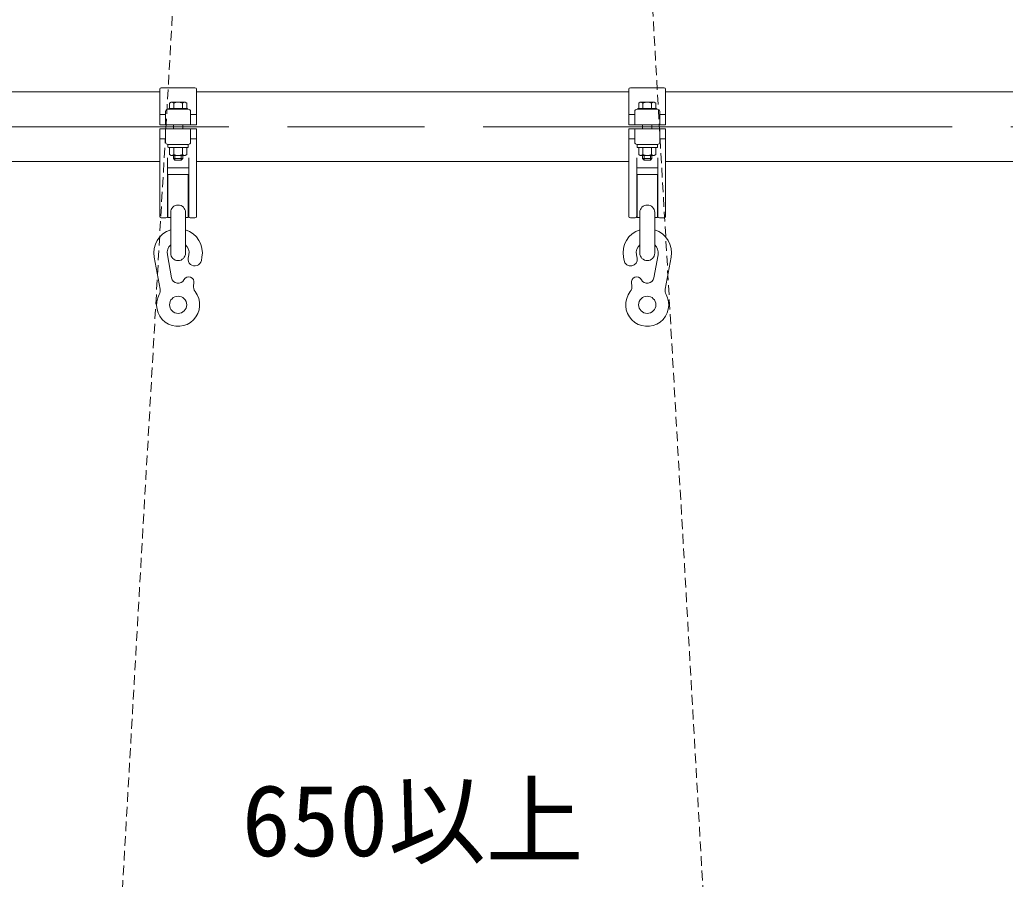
# Model space of a CAD drawing. Units: millimetres at full size, sheet at 1:50; details may follow other scales. Extents: x 750 to 20250, y 750 to 14100.
# Drawn here: x 7069 to 8330, y 4546 to 5645 of the extents above; entities that cross this region are included whole.
import ezdxf
from ezdxf.enums import TextEntityAlignment as Align

# ---------------------------------------------------------------- set-up
doc = ezdxf.new("R2010")
doc.units = ezdxf.units.MM
doc.header["$LTSCALE"] = 50
doc.linetypes.add('CHAIN', pattern=[18.5, 12, -1.5, 3.5, -1.5])
doc.linetypes.add('USER1', pattern=[0.375, 0.25, -0.125])
for name, color, linetype, lineweight in [('D-BMK', 2, 'CHAIN', 13), ('D-STR', 1, 'Continuous', 13), ('D-STR-DIM\u3000寸法線、寸法値', 7, 'Continuous', 13), ('D-STR-HIDDEN', 1, 'Continuous', 25)]:
    doc.layers.add(name, color=color, linetype=linetype, lineweight=lineweight)
doc.styles.add('ＭＳ ゴシック', font='')
doc.styles.get('ＭＳ ゴシック').set_extended_font_data('MS Gothic')

msp = doc.modelspace()

# ---------------------------------------------------------------- linework, layer by layer
at = {"layer": 'D-BMK'}
msp.add_line((3036.95, 5508.39), (9006.91, 5508.39), dxfattribs=at)
at = {"layer": 'D-STR'}
for p, q in [((6695.43, 5552.94), (7248.43, 5552.94)), ((7248.43, 5510.94), (7248.43, 5556.44)), ((7250.43, 5558.44), (7293.43, 5558.44)), ((7295.43, 5556.44), (7295.43, 5510.94)), ((7295.43, 5552.94), (7848.43, 5552.94)), ((7848.43, 5556.44), (7848.43, 5510.94)), ((7893.43, 5558.44), (7850.43, 5558.44)), ((7895.43, 5510.94), (7895.43, 5556.44)), ((7895.43, 5552.94), (8448.43, 5552.94)), ((7260.98, 5538.82), (7262.93, 5539.94)), ((7260.98, 5531.94), (7260.98, 5538.82)), ((7262.93, 5539.94), (7280.93, 5539.94)), ((7266.44, 5538.82), (7266.44, 5531.94)), ((7277.41, 5531.94), (7277.41, 5538.82)), ((7280.93, 5539.94), (7282.88, 5538.82)), ((7282.88, 5538.82), (7282.88, 5531.94)), ((7862.93, 5539.94), (7860.98, 5538.82)), ((7860.98, 5538.82), (7860.98, 5531.94)), ((7880.93, 5539.94), (7862.93, 5539.94)), ((7866.44, 5531.94), (7866.44, 5538.82)), ((7877.41, 5538.82), (7877.41, 5531.94)), ((7882.88, 5538.82), (7880.93, 5539.94)), ((7882.88, 5531.94), (7882.88, 5538.82)), ((7255.93, 5523.94), (7248.43, 5523.94)), ((7255.93, 5510.94), (7255.93, 5527.94)), ((7284.93, 5530.94), (7258.93, 5530.94)), ((7259.88, 5531.94), (7283.98, 5531.94)), ((7259.88, 5531.94), (7259.88, 5530.94)), ((7283.98, 5531.94), (7283.98, 5530.94)), ((7287.93, 5510.94), (7287.93, 5527.94)), ((7287.93, 5523.94), (7295.43, 5523.94)), ((7855.93, 5523.94), (7848.43, 5523.94)), ((7855.93, 5510.94), (7855.93, 5527.94)), ((7858.93, 5530.94), (7884.93, 5530.94)), ((7859.88, 5531.94), (7859.88, 5530.94)), ((7883.98, 5531.94), (7859.88, 5531.94)), ((7883.98, 5531.94), (7883.98, 5530.94)), ((7887.93, 5510.94), (7887.93, 5527.94)), ((7887.93, 5523.94), (7895.43, 5523.94)), ((7295.43, 5510.94), (7248.43, 5510.94)), ((7265.93, 5510.94), (7265.93, 5505.84)), ((7277.93, 5505.84), (7277.93, 5510.94)), ((7848.43, 5510.94), (7895.43, 5510.94)), ((7865.93, 5505.84), (7865.93, 5510.94)), ((7877.93, 5510.94), (7877.93, 5505.84)), ((7248.43, 5393.84), (7248.43, 5505.84)), ((7248.43, 5505.84), (7295.43, 5505.84)), ((7255.93, 5488.84), (7255.93, 5505.84)), ((7287.93, 5505.84), (7287.93, 5488.84)), ((7295.43, 5505.84), (7295.43, 5393.84)), ((7848.43, 5505.84), (7848.43, 5393.84)), ((7895.43, 5505.84), (7848.43, 5505.84)), ((7855.93, 5505.84), (7855.93, 5488.84)), ((7887.93, 5488.84), (7887.93, 5505.84)), ((7895.43, 5393.84), (7895.43, 5505.84)), ((7255.93, 5492.84), (7248.43, 5492.84)), ((7284.93, 5485.84), (7258.93, 5485.84)), ((7258.93, 5485.34), (7259.43, 5485.84)), ((7258.93, 5485.34), (7258.93, 5482.34)), ((7284.93, 5485.34), (7284.43, 5485.84)), ((7284.93, 5485.34), (7284.93, 5482.34)), ((7287.93, 5492.84), (7295.43, 5492.84)), ((7855.93, 5492.84), (7848.43, 5492.84)), ((7858.93, 5485.84), (7884.93, 5485.84)), ((7858.93, 5485.34), (7859.43, 5485.84)), ((7858.93, 5485.34), (7858.93, 5482.34)), ((7884.93, 5485.34), (7884.43, 5485.84)), ((7884.93, 5485.34), (7884.93, 5482.34)), ((7887.93, 5492.84), (7895.43, 5492.84)), ((7258.93, 5482.34), (7259.43, 5481.84)), ((7259.43, 5481.84), (7284.43, 5481.84)), ((7260.98, 5481.84), (7260.98, 5472.97)), ((7260.98, 5472.97), (7262.93, 5471.84)), ((7262.93, 5471.84), (7280.93, 5471.84)), ((7265.93, 5467.94), (7265.93, 5471.84)), ((7266.44, 5472.97), (7266.44, 5481.84)), ((7267.93, 5465.94), (7267.93, 5471.84)), ((7275.93, 5471.84), (7275.93, 5465.94)), ((7277.41, 5481.84), (7277.41, 5472.97)), ((7277.93, 5471.84), (7277.93, 5467.94)), ((7280.93, 5471.84), (7282.88, 5472.97)), ((7282.88, 5472.97), (7282.88, 5481.84)), ((7284.43, 5481.84), (7284.93, 5482.34)), ((7859.43, 5481.84), (7858.93, 5482.34)), ((7884.43, 5481.84), (7859.43, 5481.84)), ((7860.98, 5472.97), (7860.98, 5481.84)), ((7862.93, 5471.84), (7860.98, 5472.97)), ((7880.93, 5471.84), (7862.93, 5471.84)), ((7865.93, 5471.84), (7865.93, 5467.94)), ((7866.44, 5481.84), (7866.44, 5472.97)), ((7867.93, 5471.84), (7867.93, 5465.94)), ((7875.93, 5465.94), (7875.93, 5471.84)), ((7877.41, 5472.97), (7877.41, 5481.84)), ((7877.93, 5467.94), (7877.93, 5471.84)), ((7882.88, 5472.97), (7880.93, 5471.84)), ((7882.88, 5481.84), (7882.88, 5472.97)), ((7884.93, 5482.34), (7884.43, 5481.84)), ((7248.43, 5463.84), (6695.43, 5463.84)), ((7258.43, 5468.72), (7258.43, 5393.84)), ((7267.93, 5465.94), (7265.93, 5467.94)), ((7277.93, 5467.94), (7265.93, 5467.94)), ((7275.93, 5465.94), (7267.93, 5465.94)), ((7277.93, 5467.94), (7275.93, 5465.94)), ((7285.43, 5393.84), (7285.43, 5468.72)), ((7848.43, 5463.84), (7295.43, 5463.84)), ((7858.43, 5393.84), (7858.43, 5468.72)), ((7865.93, 5467.94), (7867.93, 5465.94)), ((7865.93, 5467.94), (7877.93, 5467.94)), ((7867.93, 5465.94), (7875.93, 5465.94)), ((7875.93, 5465.94), (7877.93, 5467.94)), ((7885.43, 5468.72), (7885.43, 5393.84)), ((7895.43, 5463.84), (8448.43, 5463.84)), ((7285.43, 5455.84), (7258.43, 5455.84)), ((7258.93, 5392.34), (7258.93, 5447.34)), ((7258.93, 5447.34), (7284.93, 5447.34)), ((7284.93, 5447.34), (7284.93, 5392.34)), ((7858.43, 5455.84), (7885.43, 5455.84)), ((7858.93, 5447.34), (7858.93, 5392.34)), ((7884.93, 5447.34), (7858.93, 5447.34)), ((7884.93, 5392.34), (7884.93, 5447.34)), ((7262.43, 5398.85), (7262.43, 5346.84)), ((7281.43, 5346.84), (7281.43, 5398.85)), ((7862.43, 5346.84), (7862.43, 5398.85)), ((7881.43, 5398.85), (7881.43, 5346.84)), ((7256.43, 5391.84), (7250.43, 5391.84)), ((7262.43, 5392.34), (7258.93, 5392.34)), ((7284.93, 5392.34), (7281.43, 5392.34)), ((7293.43, 5391.84), (7287.43, 5391.84)), ((7850.43, 5391.84), (7856.43, 5391.84)), ((7858.93, 5392.34), (7862.43, 5392.34)), ((7881.43, 5392.34), (7884.93, 5392.34)), ((7887.43, 5391.84), (7893.43, 5391.84)), ((7263.58, 5315.3), (7258.16, 5344.81)), ((7284.92, 5340.56), (7285.7, 5344.81)), ((7858.94, 5340.56), (7858.16, 5344.81)), ((7880.28, 5315.3), (7885.7, 5344.81)), ((7248.95, 5300.81), (7241.44, 5341.74)), ((7301.64, 5337.48), (7302.42, 5341.74)), ((7842.22, 5337.48), (7841.44, 5341.74)), ((7894.9, 5300.81), (7902.42, 5341.74)), ((7291.72, 5305.64), (7292.22, 5308.34)), ((7852.14, 5305.64), (7851.64, 5308.34))]:
    msp.add_line(p, q, dxfattribs=at)
for centre in [(7271.93, 5280.84), (7871.93, 5280.84)]:
    msp.add_circle(centre, 11, dxfattribs=at)
for centre, radius, start, end in [((7250.43, 5556.44), 2, 90, 180), ((7293.43, 5556.44), 2, 0, 90), ((7850.43, 5556.44), 2, 90, 180), ((7893.43, 5556.44), 2, 0, 90), ((7262.94, 5533.94), 6, 54.32692, 90), ((7271.93, 5526.02), 13.92, 66.80152, 113.19848), ((7280.91, 5533.94), 6, 90, 125.67308), ((7862.94, 5533.94), 6, 54.32692, 90), ((7871.93, 5526.02), 13.92, 66.80152, 113.19848), ((7880.91, 5533.94), 6, 90, 125.67308), ((7258.93, 5527.94), 3, 90, 180), ((7284.93, 5527.94), 3, 0, 90), ((7858.93, 5527.94), 3, 90, 180), ((7884.93, 5527.94), 3, 0, 90), ((7258.93, 5488.84), 3, 180, 270), ((7284.93, 5488.84), 3, 270, 0), ((7858.93, 5488.84), 3, 180, 270), ((7884.93, 5488.84), 3, 270, 0), ((7262.94, 5477.84), 6, 270, 305.67308), ((7271.93, 5485.77), 13.92, 246.80152, 293.19848), ((7280.91, 5477.84), 6, 234.32692, 270), ((7862.94, 5477.84), 6, 270, 305.67308), ((7871.93, 5485.77), 13.92, 246.80152, 293.19848), ((7880.91, 5477.84), 6, 234.32692, 270), ((7271.93, 5398.85), 9.5, 0, 180), ((7871.93, 5398.85), 9.5, 0, 180), ((7250.43, 5393.84), 2, 180, 270), ((7256.43, 5393.84), 2, 270, 0), ((7287.43, 5393.84), 2, 180, 270), ((7293.43, 5393.84), 2, 270, 0), ((7850.43, 5393.84), 2, 180, 270), ((7856.43, 5393.84), 2, 270, 0), ((7887.43, 5393.84), 2, 180, 270), ((7893.43, 5393.84), 2, 270, 0), ((7271.93, 5347.34), 31, 107.84552, 190.40734), ((7271.93, 5347.34), 31, 349.59266, 72.15448), ((7871.93, 5347.34), 31, 107.84552, 190.40734), ((7871.93, 5347.34), 31, 349.59266, 72.15448), ((7271.93, 5347.34), 14, 132.73211, 190.40734), ((7271.93, 5347.34), 14, 349.59266, 47.26789), ((7871.93, 5347.34), 14, 132.73211, 190.40734), ((7871.93, 5347.34), 14, 349.59266, 47.26789), ((7271.93, 5346.84), 9.5, 180, 0), ((7871.93, 5346.84), 9.5, 180, 0), ((7293.28, 5339.02), 8.5, 169.59266, 349.59266), ((7850.58, 5339.02), 8.5, 190.40734, 10.40734), ((7271.93, 5316.83), 8.49, 190.40734, 331.83093), ((7285.46, 5309.58), 6.87, 349.59266, 151.83093), ((7858.39, 5309.58), 6.87, 28.16907, 190.40734), ((7871.93, 5316.83), 8.49, 208.16907, 349.59266), ((7271.93, 5280.84), 27.5, 151.03043, 37.80879), ((7239.12, 5299), 10, 331.03043, 10.40734), ((7301.55, 5303.83), 10, 169.59266, 217.80879), ((7871.93, 5280.84), 27.5, 142.19121, 28.96957), ((7842.3, 5303.83), 10, 322.19121, 10.40734), ((7904.74, 5299), 10, 169.59266, 208.96957)]:
    msp.add_arc(centre, radius, start, end, dxfattribs=at)
at = {"layer": 'D-STR-HIDDEN', "color": 2, "linetype": 'USER1', "lineweight": 13}
for p, q in [((7271.93, 5780.84), (7164.93, 3908.39)), ((7978.93, 3908.39), (7871.93, 5780.84))]:
    msp.add_line(p, q, dxfattribs=at)

# ---------------------------------------------------------------- texts
at = {"layer": 'D-STR-DIM\u3000寸法線、寸法値', "style": 'ＭＳ ゴシック'}
msp.add_text('650以上', height=91.64, dxfattribs=at).set_placement((7571.93, 4621.62), align=Align.MIDDLE_CENTER)

doc.saveas('drawing.dxf')
